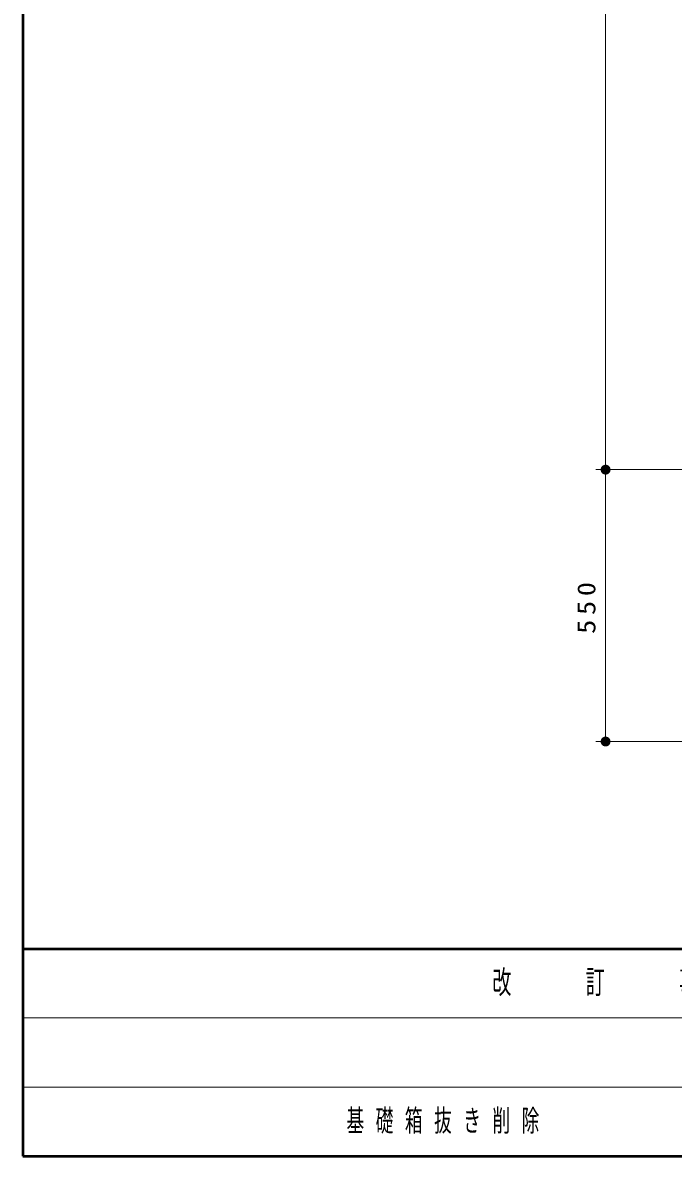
# Model space of a CAD drawing. Units: millimetres on the paper, scale 1:20. Extents: x -365 to 0, y 0 to 257.
# Drawn here: x -365 to -299.2, y 0 to 114.7 of the extents above; entities that cross this region are included whole.
import ezdxf

# ---------------------------------------------------------------- set-up
doc = ezdxf.new("R2010")
doc.units = ezdxf.units.MM
doc.layers.add('1_20', color=7, linetype='Continuous', lineweight=25)
doc.layers.add('NAKAMURA図枠', color=7, linetype='Continuous', lineweight=13)
doc.layers.add('99', color=7, linetype='Continuous')
doc.styles.add('ＭＳ ゴシック', font='')
doc.styles.get('ＭＳ ゴシック').set_extended_font_data('MS Gothic')

# ---------------------------------------------------------------- blocks, each defined once
blk = doc.blocks.new('filled_dot')
at = {"color": 0, "linetype": 'Continuous', "lineweight": -2, "const_width": 1.25}
blk.add_lwpolyline([(-0.625, 0, 1), (0.625, 0, 1)], format="xyb", close=True, dxfattribs=at)

msp = doc.modelspace()

# ---------------------------------------------------------------- linework, layer by layer
at = {"layer": '1_20', "lineweight": 13}
for p, q in [((-306.039, 69.452), (-306.039, 185.453)), ((-285.706, 69.452), (-307.039, 69.452)), ((-306.039, 41.952), (-306.039, 69.452)), ((-273.325, 41.952), (-307.039, 41.952))]:
    msp.add_line(p, q, dxfattribs=at)
at = {"layer": 'NAKAMURA図枠', "lineweight": 50}
for p, q in [((-365, 257), (-365, 0)), ((-365, 21), (0, 21)), ((-365, 0), (0, 0))]:
    msp.add_line(p, q, dxfattribs=at)
at = {"layer": 'NAKAMURA図枠'}
for p, q in [((-365, 14), (-238.5, 14)), ((-365, 7), (-238.5, 7))]:
    msp.add_line(p, q, dxfattribs=at)

# ---------------------------------------------------------------- block references
at = {"layer": '1_20', "lineweight": 13, "xscale": 0.4, "yscale": 0.4}
for p, rotation in [((-306.039, 69.452), 90), ((-306.039, 69.452), 270), ((-306.039, 41.952), 90)]:
    msp.add_blockref('filled_dot', p, dxfattribs=dict(at, rotation=rotation))

# ---------------------------------------------------------------- texts
at = {"layer": '1_20', "insert": (-307.039, 55.702), "char_height": 1.833, "attachment_point": 8, "rotation": 90, "style": 'ＭＳ ゴシック'}
msp.add_mtext('\\T1.33;\\W1.15;550', dxfattribs=at)
at = {"layer": '99', "insert": (-332.25, 3.5), "char_height": 2.199, "attachment_point": 4, "style": 'ＭＳ ゴシック'}
msp.add_mtext('\\T1.64;\\W0.6;基礎箱抜き削除', dxfattribs=at)
at = {"layer": 'NAKAMURA図枠', "insert": (-301.75, 17.5), "char_height": 2.346, "attachment_point": 5, "style": 'ＭＳ ゴシック'}
msp.add_mtext('\\T1.64;\\W0.6;改\u3000\u3000訂\u3000\u3000事\u3000\u3000項', dxfattribs=at)

doc.saveas('drawing.dxf')
